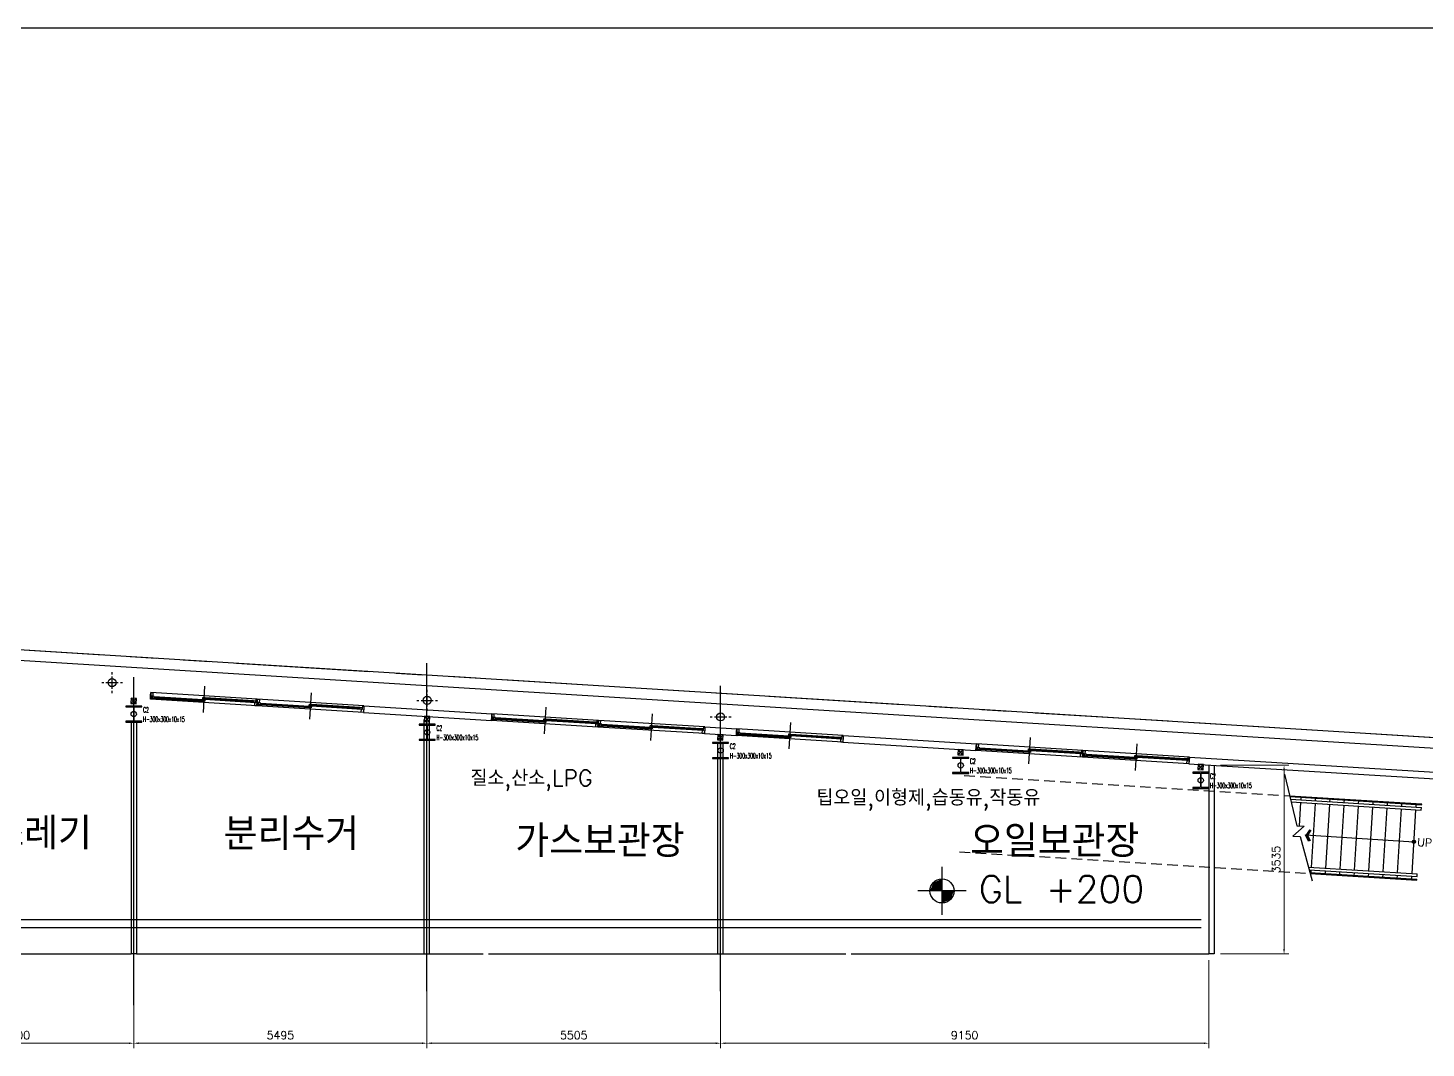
# Model space of a CAD drawing. Header units: millimetres. Extents: x 10462777 to 22643323, y 453826 to 1389191.
# Drawn here: x 11264148 to 11290355, y 619235 to 638352 of the extents above; entities that cross this region are included whole.
import ezdxf
from ezdxf.enums import TextEntityAlignment as Align

# ---------------------------------------------------------------- set-up
doc = ezdxf.new("R2010")
doc.units = ezdxf.units.MM
doc.header["$LTSCALE"] = 200
doc.header["$MEASUREMENT"] = 0
doc.header["$PDMODE"] = 35
doc.header["$PDSIZE"] = -5
doc.linetypes.add('HIDDENX2', pattern=[0.75, 0.5, -0.25])
doc.linetypes.add('PHANTOM', pattern=[2.5, 1.25, -0.25, 0.25, -0.25, 0.25, -0.25])
doc.layers.get('0').update_dxf_attribs({"linetype": 'CONTINUOUS'})
doc.layers.get('DEFPOINTS').update_dxf_attribs({"linetype": 'CONTINUOUS'})
doc.layers.add('AM_5', color=3, linetype='CONTINUOUS', lineweight=15)
for name, color, linetype in [('CEN', 1, 'CONTINUOUS'), ('COL', 2, 'CONTINUOUS'), ('EL', 9, 'CONTINUOUS'), ('ELE', 7, 'CONTINUOUS'), ('ext', 4, 'CONTINUOUS'), ('HATCH', 8, 'CONTINUOUS'), ('panel', 4, 'CONTINUOUS'), ('PIPE', 4, 'CONTINUOUS'), ('RXSYMBOL', 7, 'CONTINUOUS'), ('TEXT', 7, 'CONTINUOUS'), ('win', 6, 'CONTINUOUS'), ('대지경계', 2, 'CONTINUOUS'), ('도면층6', 6, 'CONTINUOUS')]:
    doc.layers.add(name, color=color, linetype=linetype)
doc.layers.add('No_Print', color=153, linetype='CONTINUOUS', plot=False)
doc.styles.add('a1', font='txt.shx ', dxfattribs={"height": 300, "bigfont": ' whgtxt.shx'})
doc.styles.add('HYwulM', font='txt.shx ', dxfattribs={"bigfont": ' whgtxt.shx'})
doc.styles.add('HY울릉도L', font='txt.shx ', dxfattribs={"bigfont": ' whgtxt.shx'})
doc.styles.add('RSDS', font='ROMANS.shx', dxfattribs={"bigfont": 'HBRDS.SHX'})
doc.styles.add('굴림', font='txt.shx ', dxfattribs={"bigfont": ' whgtxt.shx'})
doc.dimstyles.new('STANDARD$0', dxfattribs={"dimscale": 100, "dimtxt": 0.2, "dimasz": 0.2, "dimexe": 0.1, "dimexo": 0.5, "dimgap": 0.07, "dimtad": 1, "dimdec": 0, "dimlfac": -1, "dimdsep": 46, "dimtxsty": 'RSDS', "dimcen": 0.1, "dimclrd": 1, "dimclre": 1, "dimclrt": 2, "dimadec": 0, "dimazin": 2, "dimtfac": 1, "dimtdec": 0, "dimtix": 1, "dimtmove": 2, "dimatfit": 2, "dimfxl": 1, "dimtolj": 1, "dimlwd": -1, "dimlwe": -1, "dimarcsym": 0})

# ---------------------------------------------------------------- blocks, each defined once
blk = doc.blocks.new('*D131')
at = {"layer": 'AM_5', "color": 1, "transparency": 16777216}
for p, q in [((11286501, 624534), (11287783, 624534)), ((11287693, 624444), (11287693, 621089)), ((11286501, 620999), (11287783, 620999))]:
    blk.add_line(p, q, dxfattribs=at)
for points in [[(11287678, 624444), (11287708, 624444), (11287693, 624534)], [(11287678, 621089), (11287708, 621089), (11287693, 620999)]]:
    blk.add_solid(points, dxfattribs=at)
at = {"layer": 'DEFPOINTS', "color": 0, "transparency": 16777216}
for p in [(11286381, 624534), (11286381, 620999), (11287693, 620999)]:
    blk.add_point(p, dxfattribs=at)
at = {"layer": 'AM_5', "color": 2, "transparency": 16777216, "insert": (11287543, 622766), "char_height": 150, "attachment_point": 5, "rotation": 90, "style": 'RSDS'}
blk.add_mtext('\\A1;{\\Fromans,hbrds|c129;{\\Fromans,hbrds|c129;3535}}', dxfattribs=at)
blk = doc.blocks.new('*D134')
at = {"layer": 'AM_5', "color": 1, "transparency": 16777216}
for p, q in [((11261731, 621179), (11261731, 619235)), ((11266131, 620879), (11266131, 619235)), ((11266041, 619325), (11261821, 619325))]:
    blk.add_line(p, q, dxfattribs=at)
for points in [[(11261821, 619340), (11261821, 619310), (11261731, 619325)], [(11266041, 619340), (11266041, 619310), (11266131, 619325)]]:
    blk.add_solid(points, dxfattribs=at)
at = {"layer": 'DEFPOINTS', "color": 0, "transparency": 16777216}
for p in [(11261731, 621299), (11266131, 620999), (11261731, 619325)]:
    blk.add_point(p, dxfattribs=at)
at = {"layer": 'AM_5', "color": 2, "transparency": 16777216, "insert": (11263931, 619475), "char_height": 150, "attachment_point": 5, "style": 'RSDS'}
blk.add_mtext('\\A1;{\\Fromans,hbrds|c129;{\\Fromans,hbrds|c129;4400}}', dxfattribs=at)
blk = doc.blocks.new('*D135')
at = {"layer": 'AM_5', "color": 1, "transparency": 16777216}
for p, q in [((11271626, 621370), (11271626, 619235)), ((11266131, 620879), (11266131, 619235)), ((11266221, 619325), (11271536, 619325))]:
    blk.add_line(p, q, dxfattribs=at)
for points in [[(11266221, 619340), (11266221, 619310), (11266131, 619325)], [(11271536, 619340), (11271536, 619310), (11271626, 619325)]]:
    blk.add_solid(points, dxfattribs=at)
at = {"layer": 'DEFPOINTS', "color": 0, "transparency": 16777216}
for p in [(11271626, 621490), (11266131, 620999), (11271626, 619325)]:
    blk.add_point(p, dxfattribs=at)
at = {"layer": 'AM_5', "color": 2, "transparency": 16777216, "insert": (11268879, 619475), "char_height": 150, "attachment_point": 5, "style": 'RSDS'}
blk.add_mtext('\\A1;5495', dxfattribs=at)
blk = doc.blocks.new('*D136')
at = {"layer": 'AM_5', "color": 1, "transparency": 16777216}
for p, q in [((11271626, 620879), (11271626, 619235)), ((11277131, 620879), (11277131, 619235)), ((11277041, 619325), (11271716, 619325))]:
    blk.add_line(p, q, dxfattribs=at)
for points in [[(11271716, 619340), (11271716, 619310), (11271626, 619325)], [(11277041, 619340), (11277041, 619310), (11277131, 619325)]]:
    blk.add_solid(points, dxfattribs=at)
at = {"layer": 'DEFPOINTS', "color": 0, "transparency": 16777216}
for p in [(11271626, 620999), (11277131, 620999), (11271626, 619325)]:
    blk.add_point(p, dxfattribs=at)
at = {"layer": 'AM_5', "color": 2, "transparency": 16777216, "insert": (11274379, 619475), "char_height": 150, "attachment_point": 5, "style": 'RSDS'}
blk.add_mtext('\\A1;5505', dxfattribs=at)
blk = doc.blocks.new('*D137')
at = {"layer": 'AM_5', "color": 1, "transparency": 16777216}
for p, q in [((11277131, 620879), (11277131, 619235)), ((11286281, 620879), (11286281, 619235)), ((11286191, 619325), (11277221, 619325))]:
    blk.add_line(p, q, dxfattribs=at)
for points in [[(11277221, 619340), (11277221, 619310), (11277131, 619325)], [(11286191, 619340), (11286191, 619310), (11286281, 619325)]]:
    blk.add_solid(points, dxfattribs=at)
at = {"layer": 'DEFPOINTS', "color": 0, "transparency": 16777216}
for p in [(11277131, 620999), (11286281, 620999), (11277131, 619325)]:
    blk.add_point(p, dxfattribs=at)
at = {"layer": 'AM_5', "color": 2, "transparency": 16777216, "insert": (11281706, 619475), "char_height": 150, "attachment_point": 5, "style": 'RSDS'}
blk.add_mtext('\\A1;{\\Fromans,hbrds|c129;{\\Fromans,hbrds|c129;9150}}', dxfattribs=at)

msp = doc.modelspace()

# ---------------------------------------------------------------- hatches: boundary and pattern name
at = {"layer": 'EL'}
h = msp.add_hatch(color=256, dxfattribs=at)
h.paths.add_polyline_path([(11288166.99482, 623334.9912), (11288193.70966, 623316.92521), (11288131.45596, 623224.8684), (11288094.31072, 623227.51057)])
h.paths.add_polyline_path([(11288180.0226, 623124.50422), (11288151.01957, 623110.40149), (11288094.31072, 623227.51057), (11288131.21203, 623224.88575)])
h = msp.add_hatch(color=256, dxfattribs=at)
h.paths.add_polyline_path([(11290130.59754, 623132.94249), (11290126.7404, 623070.56162, 1)])
h.paths.add_polyline_path([(11290130.59754, 623132.94249, 0.4142135624), (11290097.47854, 623103.68062), (11290128.66897, 623101.75205)])
h.paths.add_polyline_path([(11290126.7404, 623070.56162), (11290128.66897, 623101.75205), (11290097.47854, 623103.68062, 0.4142135624)])

# ---------------------------------------------------------------- linework, layer by layer
at = {"color": 0}
for p, q in [((11249278.92902, 621640.4734), (11286141.96804, 621640.4734)), ((11249278.92902, 621640.4734), (11286141.96804, 621640.4734)), ((11248447.06379, 621490.4734), (11286141.96804, 621490.4734))]:
    msp.add_line(p, q, dxfattribs=at)
at = {"layer": 'CEN'}
for p, q in [((11271626.32522, 620298.70034), (11271626.32522, 626445.72509)), ((11266131.32522, 620040.63221), (11266131.32522, 626187.65695)), ((11277131.32522, 620298.70034), (11277131.32522, 626023.73805))]:
    msp.add_line(p, q, dxfattribs=at)
at = {"layer": 'COL'}
for points in [[(11266126.32522, 625373.68453, -0.4142135624), (11266110.32522, 625357.68453), (11265981.32522, 625357.68453), (11265981.32522, 625342.68453), (11266281.32522, 625342.68453), (11266281.32522, 625357.68453), (11266152.32522, 625357.68453, -0.4142135624), (11266136.32522, 625373.68453), (11266136.32522, 625611.68453, -0.4142135624), (11266152.32522, 625627.68453), (11266281.32522, 625627.68453), (11266281.32522, 625642.68453), (11265981.32522, 625642.68453), (11265981.32522, 625627.68453), (11266110.32522, 625627.68453, -0.4142135624), (11266126.32522, 625611.68453)], [(11271626.32522, 625032.37149, -0.4142135624), (11271610.32522, 625016.37149), (11271481.32522, 625016.37149), (11271481.32522, 625001.37149), (11271781.32522, 625001.37149), (11271781.32522, 625016.37149), (11271652.32522, 625016.37149, -0.4142135624), (11271636.32522, 625032.37149), (11271636.32522, 625270.37149, -0.4142135624), (11271652.32522, 625286.37149), (11271781.32522, 625286.37149), (11271781.32522, 625301.37149), (11271481.32522, 625301.37149), (11271481.32522, 625286.37149), (11271610.32522, 625286.37149, -0.4142135624), (11271626.32522, 625270.37149)], [(11277126.32522, 624691.05845, -0.4142135624), (11277110.32522, 624675.05845), (11276981.32522, 624675.05845), (11276981.32522, 624660.05845), (11277281.32522, 624660.05845), (11277281.32522, 624675.05845), (11277152.32522, 624675.05845, -0.4142135624), (11277136.32522, 624691.05845), (11277136.32522, 624929.05845, -0.4142135624), (11277152.32522, 624945.05845), (11277281.32522, 624945.05845), (11277281.32522, 624960.05845), (11276981.32522, 624960.05845), (11276981.32522, 624945.05845), (11277110.32522, 624945.05845, -0.4142135624), (11277126.32522, 624929.05845)], [(11281626.32522, 624411.80232, -0.4142135624), (11281610.32522, 624395.80232), (11281481.32522, 624395.80232), (11281481.32522, 624380.80232), (11281781.32522, 624380.80232), (11281781.32522, 624395.80232), (11281652.32522, 624395.80232, -0.4142135624), (11281636.32522, 624411.80232), (11281636.32522, 624649.80232, -0.4142135624), (11281652.32522, 624665.80232), (11281781.32522, 624665.80232), (11281781.32522, 624680.80232), (11281481.32522, 624680.80232), (11281481.32522, 624665.80232), (11281610.32522, 624665.80232, -0.4142135624), (11281626.32522, 624649.80232)], [(11286126.32522, 624132.54619, -0.4142135624), (11286110.32522, 624116.54619), (11285981.32522, 624116.54619), (11285981.32522, 624101.54619), (11286281.32522, 624101.54619), (11286281.32522, 624116.54619), (11286152.32522, 624116.54619, -0.4142135624), (11286136.32522, 624132.54619), (11286136.32522, 624370.54619, -0.4142135624), (11286152.32522, 624386.54619), (11286281.32522, 624386.54619), (11286281.32522, 624401.54619), (11285981.32522, 624401.54619), (11285981.32522, 624386.54619), (11286110.32522, 624386.54619, -0.4142135624), (11286126.32522, 624370.54619)], [(11286126.32522, 624132.54619, -0.4142135624), (11286110.32522, 624116.54619), (11285981.32522, 624116.54619), (11285981.32522, 624101.54619), (11286281.32522, 624101.54619), (11286281.32522, 624116.54619), (11286152.32522, 624116.54619, -0.4142135624), (11286136.32522, 624132.54619), (11286136.32522, 624370.54619, -0.4142135624), (11286152.32522, 624386.54619), (11286281.32522, 624386.54619), (11286281.32522, 624401.54619), (11285981.32522, 624401.54619), (11285981.32522, 624386.54619), (11286110.32522, 624386.54619, -0.4142135624), (11286126.32522, 624370.54619)]]:
    msp.add_lwpolyline(points, format="xyb", close=True, dxfattribs=at)
at = {"layer": 'EL', "linetype": 'HIDDENX2', "ltscale": 2}
for p, q in [((11281699.25517, 624341.23092), (11287799.58734, 623962.66311)), ((11281610.68416, 622913.9765), (11288182.16588, 622506.1706))]:
    msp.add_line(p, q, dxfattribs=at)
at = {"layer": 'EL'}
for p, q in [((11287703.97664, 624366.27037), (11287932.80408, 623400.3072)), ((11287799.58734, 623962.66311), (11290272.76248, 623809.18549)), ((11287803.20065, 623947.41002), (11290271.83341, 623794.21429)), ((11287815.24502, 623896.5664), (11290268.73652, 623744.31028)), ((11287827.28938, 623845.72278), (11290265.63964, 623694.40628)), ((11287982.84921, 623397.21281), (11288009.97881, 623834.38564)), ((11288013.07569, 623884.28964), (11288016.17258, 623934.19364)), ((11288205.13509, 622619.96643), (11288279.46041, 623817.66244)), ((11288282.5573, 623867.56644), (11288285.65419, 623917.47044)), ((11288474.61669, 622603.24323), (11288548.94201, 623800.93925)), ((11288552.0389, 623850.84325), (11288555.13579, 623900.74725)), ((11288744.09829, 622586.52003), (11288818.42362, 623784.21605)), ((11288821.5205, 623834.12005), (11288824.61739, 623884.02405)), ((11289013.5799, 622569.79683), (11289087.90522, 623767.49285)), ((11289091.00211, 623817.39685), (11289094.099, 623867.30085)), ((11289283.0615, 622553.07364), (11289357.38682, 623750.76965)), ((11289360.48371, 623800.67365), (11289363.5806, 623850.57765)), ((11289552.54311, 622536.35044), (11289626.86843, 623734.04646)), ((11289629.96532, 623783.95046), (11289633.0622, 623833.85446)), ((11289822.02471, 622519.62724), (11289896.35003, 623717.32326)), ((11289899.44692, 623767.22726), (11289902.54381, 623817.13126)), ((11290168.92852, 623750.50406), (11290172.02541, 623800.40806)), ((11290265.63964, 623694.40628), (11290268.73652, 623744.31028)), ((11290271.83341, 623794.21429), (11290272.76248, 623809.18549)), ((11290091.50631, 622502.90404), (11290165.83163, 623700.60006)), ((11288068.94111, 623391.88957), (11287856.97949, 623204.61364)), ((11287856.97949, 623204.61364), (11287993.11653, 623196.196)), ((11287932.80408, 623400.3072), (11288068.94111, 623391.88957)), ((11287993.11653, 623196.196), (11288220.20442, 622367.33089)), ((11288151.01957, 623110.40149), (11288094.31072, 623227.51057)), ((11288094.31072, 623227.51057), (11290128.66897, 623101.75205)), ((11288121.02556, 623209.44458), (11288193.70966, 623316.92521)), ((11288193.70966, 623316.92521), (11288131.31897, 623224.66583)), ((11288131.31897, 623224.66583), (11288180.0226, 623124.50422)), ((11288180.0226, 623124.50422), (11288151.01957, 623110.40149)), ((11288150.05221, 622623.3847), (11290191.31431, 622496.71027)), ((11288164.01467, 622572.42205), (11290188.21743, 622446.80627)), ((11288177.97714, 622521.4594), (11290185.12054, 622396.90227)), ((11288182.16588, 622506.1706), (11290184.19147, 622381.93107)), ((11288198.94131, 622520.15843), (11288202.0382, 622570.06243)), ((11288468.42291, 622503.43523), (11288471.5198, 622553.33923)), ((11288737.90452, 622486.71203), (11288741.00141, 622536.61603)), ((11289007.38612, 622469.98883), (11289010.48301, 622519.89283)), ((11289276.86772, 622453.26564), (11289279.96461, 622503.16964)), ((11289546.34933, 622436.54244), (11289549.44622, 622486.44644)), ((11289815.83093, 622419.81924), (11289818.92782, 622469.72324)), ((11290085.31254, 622403.09604), (11290088.40942, 622453.00004)), ((11290188.21743, 622446.80627), (11290191.31431, 622496.71027)), ((11290184.19147, 622381.93107), (11290185.12054, 622396.90227))]:
    msp.add_line(p, q, dxfattribs=at)
msp.add_circle((11290128.66897, 623101.75205), 31.25, dxfattribs=at)
at = {"layer": 'ELE'}
for p, q in [((11260181.32522, 620998.70034), (11266081.32522, 620998.70034)), ((11266181.32522, 620998.70034), (11272681.32522, 620998.70034)), ((11272781.32522, 620998.70034), (11279481.32522, 620998.70034)), ((11279581.32522, 620998.70034), (11286281.32522, 620998.70034))]:
    msp.add_line(p, q, dxfattribs=at)
at = {"layer": 'ext', "color": 4}
for p, q in [((11365370.32523, 620401.20667), (11217401.99534, 629586.97728)), ((11365170.32523, 620213.23751), (11217573.36768, 629375.95359))]:
    msp.add_line(p, q, dxfattribs=at)
at = {"layer": 'HATCH'}
for p, q in [((11265529.90656, 626082.19839), (11265569.90656, 626082.19839)), ((11265609.90656, 626082.19839), (11265839.90656, 626082.19839)), ((11265724.90656, 626237.19839), (11265724.90656, 626277.19839)), ((11265724.90656, 625967.19839), (11265724.90656, 626197.19839)), ((11265879.90656, 626082.19839), (11265919.90656, 626082.19839)), ((11265724.90656, 625887.19839), (11265724.90656, 625927.19839)), ((11271631.32522, 625905.75267), (11271631.32522, 625945.75267)), ((11271631.32522, 625635.75267), (11271631.32522, 625865.75267)), ((11271436.32523, 625750.75267), (11271476.32523, 625750.75267)), ((11271516.32523, 625750.75267), (11271746.32522, 625750.75267)), ((11271631.32522, 625555.75267), (11271631.32522, 625595.75267)), ((11271786.32522, 625750.75267), (11271826.32522, 625750.75267)), ((11277131.32522, 625595.46808), (11277131.32522, 625635.46808)), ((11277131.32522, 625325.46808), (11277131.32522, 625555.46808)), ((11276936.32523, 625440.46808), (11276976.32523, 625440.46808)), ((11277016.32523, 625440.46808), (11277246.32522, 625440.46808)), ((11277286.32522, 625440.46808), (11277326.32522, 625440.46808)), ((11277131.32522, 625245.46808), (11277131.32522, 625285.46808))]:
    msp.add_line(p, q, dxfattribs=at)
for centre in [(11265724.90656, 626082.19839), (11271631.32522, 625750.75267), (11277131.32522, 625440.46808)]:
    msp.add_ellipse(centre, major_axis=(-53.03301, 53.03301), ratio=1, start_param=-0.7853981634, end_param=5.4977871438, dxfattribs=at)
at = {"layer": 'No_Print'}
for centre in [(11266131.32522, 625492.68453), (11271631.32522, 625151.37149), (11277131.32522, 624810.05845), (11281631.32522, 624530.80232), (11286131.32522, 624251.54619), (11286131.32522, 624251.54619)]:
    msp.add_circle(centre, 50, dxfattribs=at)
at = {"layer": 'panel'}
for p, q in [((11266450.74979, 625896.17479), (11266443.00757, 625771.41478)), ((11270443.06985, 625648.42371), (11270435.32763, 625523.66371)), ((11270443.06985, 625648.42371), (11272843.45228, 625499.46338)), ((11266081.32522, 625342.68453), (11266081.32522, 620998.70034)), ((11266181.32522, 625342.68453), (11266181.32522, 620998.70034)), ((11270435.32763, 625523.66371), (11272835.71006, 625374.70338)), ((11271576.32522, 620998.70034), (11271576.32522, 625384.28402)), ((11271676.32522, 620998.70034), (11271676.32522, 625378.07833)), ((11272843.45228, 625499.46338), (11272835.71006, 625374.70338)), ((11276835.77233, 625251.7123), (11276828.03011, 625126.9523)), ((11276828.03011, 625126.9523), (11277426.87812, 625089.78964)), ((11276835.77233, 625251.7123), (11277434.62034, 625214.54964)), ((11277434.62034, 625214.54964), (11277426.87812, 625089.78964)), ((11279430.78037, 625090.67411), (11279423.03814, 624965.9141)), ((11279430.78037, 625090.6741), (11281925.9804, 624935.82968)), ((11277081.32522, 620998.70034), (11277081.32522, 624962.29699)), ((11277181.32522, 620998.70034), (11277181.32522, 624956.0913)), ((11279423.03814, 624965.9141), (11281918.23818, 624811.06968)), ((11281925.9804, 624935.82968), (11281918.23818, 624811.06968)), ((11285918.30045, 624688.07861), (11285910.55823, 624563.31861)), ((11285918.30045, 624688.07861), (11285910.55823, 624563.31861)), ((11285910.55823, 624563.31861), (11313281.32522, 622864.77319)), ((11285918.30045, 624688.07861), (11313406.32522, 622982.25654)), ((11286281.32522, 624540.30995), (11286281.32522, 620998.70034)), ((11286381.32522, 624534.10426), (11286381.32522, 620998.70034)), ((11266181.32522, 620998.70034), (11266081.32522, 620998.70034)), ((11286381.32522, 620998.70034), (11286281.32522, 620998.70034))]:
    msp.add_line(p, q, dxfattribs=at)
at = {"layer": 'PIPE'}
for p, q in [((11266077.66549, 625696.19884), (11266178.79118, 625785.50681)), ((11266172.88232, 625690.28998), (11266083.57435, 625791.41568)), ((11271577.66549, 625354.8858), (11271678.79118, 625444.19377)), ((11271672.88232, 625348.97694), (11271583.57435, 625450.10263)), ((11277077.66549, 625013.57276), (11277178.79118, 625102.88073)), ((11277172.88232, 625007.66389), (11277083.57435, 625108.78959)), ((11281577.66549, 624734.31663), (11281678.79118, 624823.6246)), ((11281672.88232, 624728.40777), (11281583.57435, 624829.53346)), ((11286077.66549, 624455.0605), (11286178.79118, 624544.36847)), ((11286077.66549, 624455.0605), (11286178.79118, 624544.36847)), ((11286172.88232, 624449.15164), (11286083.57435, 624550.27734)), ((11286172.88232, 624449.15164), (11286083.57435, 624550.27734))]:
    msp.add_line(p, q, dxfattribs=at)
for points in [[(11266175.03545, 625687.85194), (11266181.22923, 625787.65994), (11266081.42122, 625793.85372), (11266075.22745, 625694.04572)], [(11266172.88232, 625690.28998), (11266178.79118, 625785.50681), (11266083.57435, 625791.41568), (11266077.66549, 625696.19884)], [(11271675.03545, 625346.5389), (11271681.22923, 625446.3469), (11271581.42122, 625452.54067), (11271575.22745, 625352.73267)], [(11271672.88232, 625348.97694), (11271678.79118, 625444.19377), (11271583.57435, 625450.10263), (11271577.66549, 625354.8858)], [(11277175.03545, 625005.22585), (11277181.22923, 625105.03385), (11277081.42122, 625111.22763), (11277075.22745, 625011.41963)], [(11277172.88232, 625007.66389), (11277178.79118, 625102.88073), (11277083.57435, 625108.78959), (11277077.66549, 625013.57276)], [(11281675.03545, 624725.96973), (11281681.22923, 624825.77773), (11281581.42122, 624831.9715), (11281575.22745, 624732.1635)], [(11281672.88232, 624728.40777), (11281678.79118, 624823.6246), (11281583.57435, 624829.53346), (11281577.66549, 624734.31663)], [(11286175.03545, 624446.7136), (11286181.22923, 624546.5216), (11286081.42122, 624552.71538), (11286075.22745, 624452.90738)], [(11286175.03545, 624446.7136), (11286181.22923, 624546.5216), (11286081.42122, 624552.71538), (11286075.22745, 624452.90738)], [(11286172.88232, 624449.15164), (11286178.79118, 624544.36847), (11286083.57435, 624550.27734), (11286077.66549, 624455.0605)], [(11286172.88232, 624449.15164), (11286178.79118, 624544.36847), (11286083.57435, 624550.27734), (11286077.66549, 624455.0605)]]:
    msp.add_lwpolyline(points, close=True, dxfattribs=at)
at = {"layer": 'RXSYMBOL'}
for p, q in [((11281281.32522, 622628.53853), (11281281.32522, 621728.53853)), ((11281731.32522, 622178.53853), (11280831.32522, 622178.53853))]:
    msp.add_line(p, q, dxfattribs=at)
msp.add_circle((11281281.32522, 622178.53853), 225, dxfattribs=at)
for points in [[(11281281.32522, 622178.53853), (11281281.32522, 622403.53853), (11281056.32522, 622178.53853), (11281122.2262, 622337.63756)], [(11281281.32522, 622178.53853), (11281281.32522, 621953.53853), (11281506.32522, 622178.53853), (11281440.42425, 622019.4395)]]:
    msp.add_solid(points, dxfattribs=at)
at = {"layer": 'win'}
for p, q in [((11268446.7006, 625772.31223), (11266450.54057, 625896.18777)), ((11266515.51309, 625813.0038), (11267423.7659, 625756.64043)), ((11266516.19441, 625823.98268), (11267424.44722, 625767.61931)), ((11267459.97234, 626017.17477), (11267429.1924, 625521.17947)), ((11269456.13236, 625893.29923), (11269425.35242, 625397.30394)), ((11268438.95838, 625647.55223), (11266442.79835, 625771.42777)), ((11266514.33627, 625794.04028), (11267422.58909, 625737.67691)), ((11266515.01759, 625805.01916), (11267423.2704, 625748.65579)), ((11267464.74205, 625771.13028), (11268412.91806, 625712.2894)), ((11267465.42336, 625782.10916), (11268373.67617, 625725.74579)), ((11267465.91886, 625790.0938), (11268374.17168, 625733.73043)), ((11267466.60018, 625801.07268), (11268374.85299, 625744.70931)), ((11270435.11841, 625523.67669), (11268438.95838, 625647.55223)), ((11270442.86063, 625648.43669), (11268446.7006, 625772.31223)), ((11268510.4963, 625670.16475), (11269418.74911, 625613.80138)), ((11268511.17762, 625681.14363), (11269419.43043, 625624.78026)), ((11268511.67312, 625689.12827), (11269419.92593, 625632.7649)), ((11268512.35443, 625700.10715), (11269420.60725, 625643.74378)), ((11269460.90207, 625647.25475), (11270409.07809, 625588.41387)), ((11269461.58339, 625658.23363), (11270369.8362, 625601.87026)), ((11269462.07889, 625666.21827), (11270370.3317, 625609.8549)), ((11269462.76021, 625677.19715), (11270371.01302, 625620.83378)), ((11273852.88404, 625620.45038), (11273822.1041, 625124.45508)), ((11274831.87008, 625250.82784), (11272835.71006, 625374.70338)), ((11274839.61231, 625375.58784), (11272843.45228, 625499.46338)), ((11272907.24798, 625397.31589), (11273815.50079, 625340.95252)), ((11272907.92929, 625408.29477), (11273816.18211, 625351.9314)), ((11272908.4248, 625416.27941), (11273816.67761, 625359.91604)), ((11272909.10611, 625427.25829), (11273817.35892, 625370.89492)), ((11273857.65375, 625374.40589), (11274805.82976, 625315.56501)), ((11273858.33507, 625385.38477), (11274766.58788, 625329.0214)), ((11273858.83057, 625393.36941), (11274767.08338, 625337.00604)), ((11273859.51188, 625404.34829), (11274767.7647, 625347.98492)), ((11276835.77233, 625251.7123), (11274839.61231, 625375.58784)), ((11274904.58482, 625292.40388), (11275812.83763, 625236.04051)), ((11274905.26614, 625303.38276), (11275813.51895, 625247.01939)), ((11275849.04407, 625496.57484), (11275818.26413, 625000.57955)), ((11278444.0521, 625335.53665), (11278413.27216, 624839.54135)), ((11276828.03011, 625126.9523), (11274831.87008, 625250.82784)), ((11274903.408, 625273.44036), (11275811.66082, 625217.07699)), ((11274904.08932, 625284.41924), (11275812.34213, 625228.05587)), ((11275853.81378, 625250.53036), (11276801.98979, 625191.68948)), ((11275854.49509, 625261.50924), (11276762.7479, 625205.14587)), ((11275854.99059, 625269.49388), (11276763.24341, 625213.13051)), ((11275855.67191, 625280.47276), (11276763.92472, 625224.10939)), ((11279423.03814, 624965.9141), (11277426.87812, 625089.78964)), ((11279430.78037, 625090.6741), (11277434.62034, 625214.54964)), ((11277498.41604, 625112.40216), (11278406.66885, 625056.03879)), ((11277499.09735, 625123.38104), (11278407.35017, 625067.01767)), ((11277499.59286, 625131.36568), (11278407.84567, 625075.00231)), ((11277500.27417, 625142.34456), (11278408.52698, 625085.98119)), ((11278448.82181, 625089.49216), (11279396.99782, 625030.65128)), ((11278449.50313, 625100.47104), (11279357.75594, 625044.10767)), ((11278449.99863, 625108.45568), (11279358.25144, 625052.09231)), ((11278450.67994, 625119.43456), (11279358.93276, 625063.07119)), ((11282935.41216, 625056.81669), (11282904.63222, 624560.82139)), ((11282935.41216, 625056.81669), (11282904.63222, 624560.82139)), ((11283914.3982, 624687.19415), (11281918.23818, 624811.06968)), ((11283914.3982, 624687.19415), (11281918.23818, 624811.06968)), ((11283922.14043, 624811.95415), (11281925.9804, 624935.82968)), ((11283922.14043, 624811.95415), (11281925.9804, 624935.82968)), ((11281989.7761, 624833.6822), (11282898.02891, 624777.31883)), ((11281989.7761, 624833.6822), (11282898.02891, 624777.31883)), ((11281990.45741, 624844.66108), (11282898.71023, 624788.29771)), ((11281990.45741, 624844.66108), (11282898.71023, 624788.29771)), ((11281990.95292, 624852.64572), (11282899.20573, 624796.28235)), ((11281990.95292, 624852.64572), (11282899.20573, 624796.28235)), ((11281991.63423, 624863.6246), (11282899.88704, 624807.26123)), ((11281991.63423, 624863.6246), (11282899.88704, 624807.26123)), ((11282940.18187, 624810.7722), (11283888.35788, 624751.93132)), ((11282940.18187, 624810.7722), (11283888.35788, 624751.93132)), ((11282940.86319, 624821.75108), (11283849.116, 624765.38771)), ((11282940.86319, 624821.75108), (11283849.116, 624765.38771)), ((11282941.35869, 624829.73572), (11283849.6115, 624773.37235)), ((11282941.35869, 624829.73572), (11283849.6115, 624773.37235)), ((11282942.04, 624840.7146), (11283850.29282, 624784.35123)), ((11282942.04, 624840.7146), (11283850.29282, 624784.35123)), ((11285918.30045, 624688.07861), (11283922.14043, 624811.95415)), ((11285918.30045, 624688.07861), (11283922.14043, 624811.95415)), ((11284931.57219, 624932.94115), (11284900.79225, 624436.94585)), ((11284931.57219, 624932.94115), (11284900.79225, 624436.94585)), ((11285910.55823, 624563.31861), (11283914.3982, 624687.19414)), ((11285910.55823, 624563.31861), (11283914.3982, 624687.19414)), ((11283985.93613, 624709.80666), (11284894.18894, 624653.44329)), ((11283985.93613, 624709.80666), (11284894.18894, 624653.44329)), ((11283986.61744, 624720.78554), (11284894.87025, 624664.42217)), ((11283986.61744, 624720.78554), (11284894.87025, 624664.42217)), ((11283987.11294, 624728.77018), (11284895.36575, 624672.40681)), ((11283987.11294, 624728.77018), (11284895.36575, 624672.40681)), ((11283987.79426, 624739.74906), (11284896.04707, 624683.38569)), ((11283987.79426, 624739.74906), (11284896.04707, 624683.38569)), ((11284936.3419, 624686.89666), (11285884.51791, 624628.05578)), ((11284936.3419, 624686.89666), (11285884.51791, 624628.05578)), ((11284937.02321, 624697.87554), (11285845.27602, 624641.51217)), ((11284937.02321, 624697.87554), (11285845.27602, 624641.51217)), ((11284937.51871, 624705.86018), (11285845.77153, 624649.49681)), ((11284937.51871, 624705.86018), (11285845.77153, 624649.49681)), ((11284938.20003, 624716.83906), (11285846.45284, 624660.47569)), ((11284938.20003, 624716.83906), (11285846.45284, 624660.47569))]:
    msp.add_line(p, q, dxfattribs=at)
for points in [[(11266447.44369, 625846.28377), (11266450.54057, 625896.18777), (11266490.46378, 625893.71026), (11266486.43782, 625828.83506), (11266466.47622, 625830.07381), (11266462.75995, 625770.18901), (11266442.79835, 625771.42777), (11266447.44369, 625846.28377)], [(11268444.84247, 625742.36983), (11268438.95838, 625647.55223), (11268399.03518, 625650.02974), (11268402.75145, 625709.91454), (11268422.71305, 625708.67579), (11268426.739, 625773.55099), (11268446.7006, 625772.31223), (11268444.84247, 625742.36983)], [(11268443.60371, 625722.40823), (11268446.7006, 625772.31223), (11268486.6238, 625769.83472), (11268482.59785, 625704.95952), (11268462.63625, 625706.19828), (11268458.91998, 625646.31347), (11268438.95838, 625647.55223), (11268443.60371, 625722.40823)], [(11270441.00249, 625618.49429), (11270435.11841, 625523.67669), (11270395.19521, 625526.1542), (11270398.91147, 625586.039), (11270418.87307, 625584.80025), (11270422.89903, 625649.67545), (11270442.86063, 625648.43669), (11270441.00249, 625618.49429)], [(11272840.35539, 625449.55938), (11272843.45228, 625499.46338), (11272883.37548, 625496.98587), (11272879.34952, 625432.11067), (11272859.38792, 625433.34942), (11272855.67166, 625373.46462), (11272835.71006, 625374.70338), (11272840.35539, 625449.55938)], [(11274837.75417, 625345.64544), (11274831.87008, 625250.82784), (11274791.94688, 625253.30535), (11274795.66315, 625313.19015), (11274815.62475, 625311.95139), (11274819.6507, 625376.8266), (11274839.61231, 625375.58784), (11274837.75417, 625345.64544)], [(11274836.51542, 625325.68384), (11274839.61231, 625375.58784), (11274879.53551, 625373.11033), (11274875.50955, 625308.23513), (11274855.54795, 625309.47388), (11274851.83168, 625249.58908), (11274831.87008, 625250.82784), (11274836.51542, 625325.68384)], [(11276833.9142, 625221.7699), (11276828.03011, 625126.9523), (11276788.10691, 625129.42981), (11276791.82318, 625189.31461), (11276811.78478, 625188.07586), (11276815.81073, 625252.95106), (11276835.77233, 625251.7123), (11276833.9142, 625221.7699)], [(11277431.52345, 625164.64564), (11277434.62034, 625214.54964), (11277474.54354, 625212.07213), (11277470.51759, 625147.19693), (11277450.55598, 625148.43569), (11277446.83972, 625088.55088), (11277426.87812, 625089.78964), (11277431.52345, 625164.64564)], [(11279428.92223, 625060.7317), (11279423.03814, 624965.9141), (11279383.11494, 624968.39161), (11279386.83121, 625028.27641), (11279406.79281, 625027.03766), (11279410.81877, 625091.91286), (11279430.78037, 625090.6741), (11279428.92223, 625060.7317)], [(11281922.88351, 624885.92568), (11281925.9804, 624935.82968), (11281965.9036, 624933.35217), (11281961.87764, 624868.47697), (11281941.91604, 624869.71573), (11281938.19978, 624809.83093), (11281918.23818, 624811.06968), (11281922.88351, 624885.92568)], [(11283920.28229, 624782.01175), (11283914.3982, 624687.19415), (11283874.475, 624689.67166), (11283878.19127, 624749.55646), (11283898.15287, 624748.3177), (11283902.17883, 624813.1929), (11283922.14043, 624811.95415), (11283920.28229, 624782.01175)], [(11283920.28229, 624782.01175), (11283914.3982, 624687.19415), (11283874.475, 624689.67166), (11283878.19127, 624749.55646), (11283898.15287, 624748.3177), (11283902.17883, 624813.1929), (11283922.14043, 624811.95415), (11283920.28229, 624782.01175)], [(11283919.04354, 624762.05015), (11283922.14043, 624811.95415), (11283962.06363, 624809.47664), (11283958.03767, 624744.60143), (11283938.07607, 624745.84019), (11283934.3598, 624685.95539), (11283914.3982, 624687.19414), (11283919.04354, 624762.05015)], [(11283919.04354, 624762.05015), (11283922.14043, 624811.95415), (11283962.06363, 624809.47664), (11283958.03767, 624744.60143), (11283938.07607, 624745.84019), (11283934.3598, 624685.95539), (11283914.3982, 624687.19414), (11283919.04354, 624762.05015)], [(11285916.44232, 624658.13621), (11285910.55823, 624563.31861), (11285870.63503, 624565.79612), (11285874.3513, 624625.68092), (11285894.3129, 624624.44216), (11285898.33885, 624689.31736), (11285918.30045, 624688.07861), (11285916.44232, 624658.13621)], [(11285916.44232, 624658.13621), (11285910.55823, 624563.31861), (11285870.63503, 624565.79612), (11285874.3513, 624625.68092), (11285894.3129, 624624.44216), (11285898.33885, 624689.31736), (11285918.30045, 624688.07861), (11285916.44232, 624658.13621)]]:
    msp.add_lwpolyline(points, dxfattribs=at)
for points in [[(11266474.41307, 625796.51779), (11266514.33627, 625794.04028), (11266516.19441, 625823.98268), (11266476.27121, 625826.46019)], [(11267424.44722, 625767.61931), (11267464.37042, 625765.1418), (11267462.51229, 625735.1994), (11267422.58909, 625737.67691)], [(11267426.67698, 625803.55019), (11267466.60018, 625801.07268), (11267464.74205, 625771.13028), (11267424.81885, 625773.60779)], [(11268374.85299, 625744.70931), (11268414.77619, 625742.2318), (11268412.91806, 625712.2894), (11268372.99486, 625714.76691)], [(11268470.5731, 625672.64226), (11268510.4963, 625670.16475), (11268512.35443, 625700.10715), (11268472.43123, 625702.58466)], [(11269420.60725, 625643.74378), (11269460.53045, 625641.26627), (11269458.67231, 625611.32387), (11269418.74911, 625613.80138)], [(11269422.83701, 625679.67466), (11269462.76021, 625677.19715), (11269460.90207, 625647.25475), (11269420.97887, 625649.73226)], [(11270371.01302, 625620.83378), (11270410.93622, 625618.35627), (11270409.07809, 625588.41387), (11270369.15488, 625590.89138)], [(11272867.32478, 625399.7934), (11272907.24798, 625397.31589), (11272909.10611, 625427.25829), (11272869.18291, 625429.7358)], [(11273817.35892, 625370.89492), (11273857.28212, 625368.41741), (11273855.42399, 625338.47501), (11273815.50079, 625340.95252)], [(11273819.58868, 625406.8258), (11273859.51188, 625404.34829), (11273857.65375, 625374.40589), (11273817.73055, 625376.8834)], [(11274767.7647, 625347.98492), (11274807.6879, 625345.50741), (11274805.82976, 625315.56501), (11274765.90656, 625318.04252)], [(11274863.4848, 625275.91787), (11274903.408, 625273.44036), (11274905.26614, 625303.38276), (11274865.34294, 625305.86027)], [(11275813.51895, 625247.01939), (11275853.44215, 625244.54188), (11275851.58402, 625214.59947), (11275811.66082, 625217.07699)], [(11275815.74871, 625282.95027), (11275855.67191, 625280.47276), (11275853.81378, 625250.53036), (11275813.89058, 625253.00787)], [(11276763.92472, 625224.10939), (11276803.84792, 625221.63188), (11276801.98979, 625191.68948), (11276762.06659, 625194.16699)], [(11277458.49284, 625114.87967), (11277498.41604, 625112.40216), (11277500.27417, 625142.34456), (11277460.35097, 625144.82207)], [(11278408.52698, 625085.98119), (11278448.45018, 625083.50368), (11278446.59205, 625053.56128), (11278406.66885, 625056.03879)], [(11278410.75674, 625121.91207), (11278450.67994, 625119.43456), (11278448.82181, 625089.49216), (11278408.89861, 625091.96967)], [(11279358.93276, 625063.07119), (11279398.85596, 625060.59368), (11279396.99782, 625030.65128), (11279357.07462, 625033.12879)], [(11281949.8529, 624836.15971), (11281989.7761, 624833.6822), (11281991.63423, 624863.6246), (11281951.71103, 624866.10211)], [(11282899.88704, 624807.26123), (11282939.81024, 624804.78372), (11282937.95211, 624774.84132), (11282898.02891, 624777.31883)], [(11282899.88704, 624807.26123), (11282939.81024, 624804.78372), (11282937.95211, 624774.84132), (11282898.02891, 624777.31883)], [(11282902.1168, 624843.19211), (11282942.04, 624840.7146), (11282940.18187, 624810.7722), (11282900.25867, 624813.24971)], [(11282902.1168, 624843.19211), (11282942.04, 624840.7146), (11282940.18187, 624810.7722), (11282900.25867, 624813.24971)], [(11283850.29282, 624784.35123), (11283890.21602, 624781.87372), (11283888.35788, 624751.93132), (11283848.43468, 624754.40883)], [(11283850.29282, 624784.35123), (11283890.21602, 624781.87372), (11283888.35788, 624751.93132), (11283848.43468, 624754.40883)], [(11283946.01292, 624712.28417), (11283985.93613, 624709.80666), (11283987.79426, 624739.74906), (11283947.87106, 624742.22657)], [(11283946.01292, 624712.28417), (11283985.93613, 624709.80666), (11283987.79426, 624739.74906), (11283947.87106, 624742.22657)], [(11284896.04707, 624683.38569), (11284935.97027, 624680.90818), (11284934.11214, 624650.96578), (11284894.18894, 624653.44329)], [(11284896.04707, 624683.38569), (11284935.97027, 624680.90818), (11284934.11214, 624650.96578), (11284894.18894, 624653.44329)], [(11284898.27683, 624719.31657), (11284938.20003, 624716.83906), (11284936.3419, 624686.89666), (11284896.4187, 624689.37417)], [(11284898.27683, 624719.31657), (11284938.20003, 624716.83906), (11284936.3419, 624686.89666), (11284896.4187, 624689.37417)], [(11285846.45284, 624660.47569), (11285886.37604, 624657.99818), (11285884.51791, 624628.05578), (11285844.59471, 624630.53329)], [(11285846.45284, 624660.47569), (11285886.37604, 624657.99818), (11285884.51791, 624628.05578), (11285844.59471, 624630.53329)]]:
    msp.add_lwpolyline(points, close=True, dxfattribs=at)
at = {"layer": '대지경계', "linetype": 'PHANTOM', "ltscale": 10}
msp.add_line((11365370.32523, 620401.20667), (11217401.99534, 629586.97728), dxfattribs=at)
at = {"layer": '도면층6'}
msp.add_line((11207429.28781, 638351.86326), (11376498.25441, 638351.86326), dxfattribs=at)

# ---------------------------------------------------------------- texts
at = {"layer": 'No_Print', "style": 'HYwulM', "width": 0.5}
for s, p in [('C2', (11266305.16001, 625571.79382)), ('H-300x300x10x15', (11266305.16001, 625395.7837)), ('C2', (11271805.16001, 625230.48078)), ('H-300x300x10x15', (11271805.16001, 625054.47066)), ('C2', (11277305.16001, 624889.16774)), ('H-300x300x10x15', (11277305.16001, 624713.15762)), ('C2', (11281805.16001, 624609.91161)), ('H-300x300x10x15', (11281805.16001, 624433.90149)), ('H-300x300x10x15', (11281805.16001, 624433.90149)), ('C2', (11286305.16001, 624330.65548)), ('C2', (11286305.16001, 624330.65548)), ('H-300x300x10x15', (11286305.16001, 624154.64536)), ('H-300x300x10x15', (11286305.16001, 624154.64536))]:
    msp.add_text(s, height=100, dxfattribs=at).set_placement(p, align=Align.MIDDLE_LEFT)
at = {"layer": 'TEXT', "color": 7, "style": '굴림'}
for s, height, p in [('질소,산소,LPG', 300, (11274729.05262, 624145.33355)), ('팁오일,이형제,습동유,작동유', 300, (11283122.59273, 623776.7299)), ('쓰레기', 600, (11265346.5303, 622956.06937)), ('분리수거', 600, (11270354.87959, 622944.90058)), ('가스보관장', 600, (11276457.93865, 622810.51985)), ('오일보관장', 600, (11284981.45162, 622810.51985))]:
    msp.add_text(s, height=height, dxfattribs=at).set_placement(p, align=Align.RIGHT)
at = {"layer": 'TEXT', "color": 7, "style": 'HY울릉도L'}
msp.add_text('UP', height=150, rotation=356.461787699, dxfattribs=at).set_placement((11290187.14736, 623019.68807))
at = {"layer": 'TEXT', "style": 'a1'}
msp.add_text('GL +200', height=499.782703, dxfattribs=at).set_placement((11281971.51279, 621964.20472))

# ---------------------------------------------------------------- dimensions: what is measured, and where the dimension line sits
at = {"layer": 'AM_5'}
dim = msp.add_linear_dim(base=(11287692.62704, 620998.70034), p1=(11286381.32522, 624534.10426), p2=(11286381.32522, 620998.70034), angle=90, text='{\\Fromans,hbrds|c129;<>}', dimstyle='STANDARD$0', override={"dimscale": 30, "dimtxt": 5, "dimasz": 3, "dimexe": 3, "dimexo": 4, "dimgap": 2.5, "dimpost": '{\\Fromans,hbrds|c129;<>}'}, dxfattribs=at)
dim.commit()
dim.dimension.update_dxf_attribs({"geometry": '*D131', "text_midpoint": (11287542.62704, 622766.4023)})
for p1, p2, picture, middle in [((11266131.32522, 620998.70034), (11271626.32522, 621490.4734), '*D135', (11268878.82522, 619474.58669)), ((11277131.32522, 620998.70034), (11271626.32522, 620998.70034), '*D136', (11274378.82522, 619474.58669))]:
    dim = msp.add_linear_dim(base=(11271626.32522, 619324.58669), p1=p1, p2=p2, dimstyle='STANDARD$0', override={"dimscale": 30, "dimtxt": 5, "dimasz": 3, "dimexe": 3, "dimexo": 4, "dimgap": 2.5, "dimtih": 0}, dxfattribs=at)
    dim.commit()
    dim.dimension.update_dxf_attribs({"geometry": picture, "text_midpoint": middle})
for base, p1, p2, picture, middle in [((11261731.32522, 619324.58669), (11266131.32522, 620998.70034), (11261731.32522, 621298.70034), '*D134', (11263931.32522, 619474.58669)), ((11277131.32522, 619324.58669), (11286281.32522, 620998.70034), (11277131.32522, 620998.70034), '*D137', (11281706.32522, 619474.58669))]:
    dim = msp.add_linear_dim(base=base, p1=p1, p2=p2, text='{\\Fromans,hbrds|c129;<>}', dimstyle='STANDARD$0', override={"dimscale": 30, "dimtxt": 5, "dimasz": 3, "dimexe": 3, "dimexo": 4, "dimgap": 2.5, "dimpost": '{\\Fromans,hbrds|c129;<>}'}, dxfattribs=at)
    dim.commit()
    dim.dimension.update_dxf_attribs({"geometry": picture, "text_midpoint": middle})

doc.saveas('drawing.dxf')
